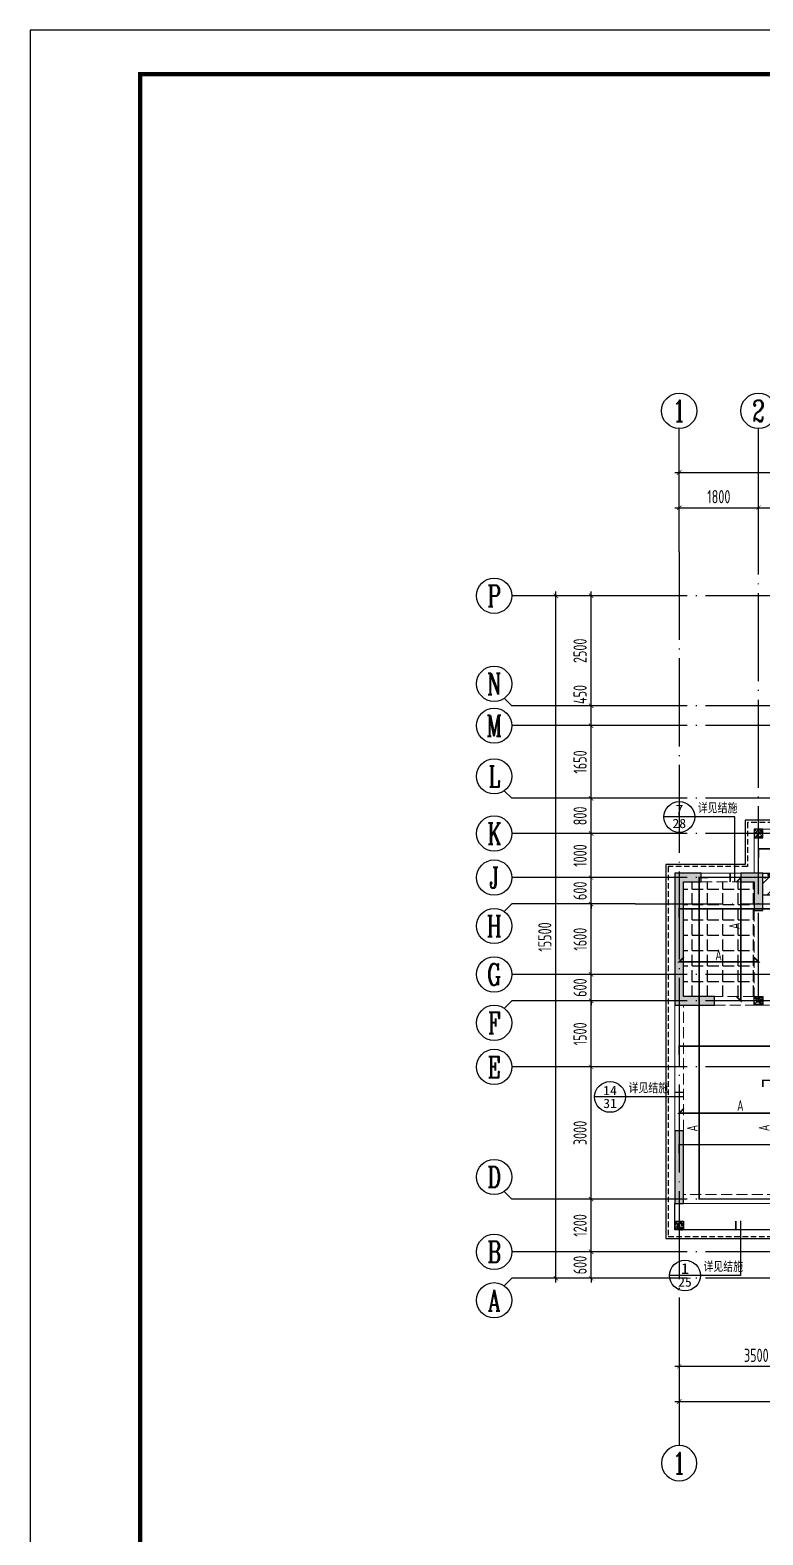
# Model space of a CAD drawing. Extents: x -668857 to 143095, y -247466 to 228182.
# Drawn here: x -229465 to -212830, y 122965 to 157141 of the extents above; entities that cross this region are included whole.
import ezdxf
from ezdxf.enums import TextEntityAlignment as Align

# ---------------------------------------------------------------- set-up
doc = ezdxf.new("R2010")
doc.units = 0
doc.header["$LTSCALE"] = 1000
for name, pattern in [('DASH', [0.35, 0.25, -0.1]), ('DOTE', [2.42, 2, -0.2, 0.02, -0.2]), ('HIDDEN', [0.375, 0.25, -0.125])]:
    doc.linetypes.add(name, pattern=pattern)
doc.layers.get('0').update_dxf_attribs({"linetype": 'CONTINUOUS'})
doc.layers.get('DEFPOINTS').update_dxf_attribs({"linetype": 'CONTINUOUS'})
for name, color, linetype in [('-TK', 7, 'CONTINUOUS'), ('A-AXIS', 1, 'CONTINUOUS'), ('A-DOTE', 10, 'DOTE'), ('AXIS_NUM', 7, 'CONTINUOUS'), ('BEAM', 4, 'DASH'), ('DIM_IDEN', 67, 'CONTINUOUS'), ('PUB_TEXT', 2, 'CONTINUOUS'), ('ROOF', 183, 'CONTINUOUS'), ('S-B板填充', 251, 'CONTINUOUS'), ('S-B板边线', 2, 'CONTINUOUS'), ('S-B板配筋', 6, 'CONTINUOUS'), ('S-B板配筋号', 7, 'CONTINUOUS'), ('S-L主梁线', 4, 'DASH'), ('S-Q墙填充', 252, 'CONTINUOUS'), ('S-Q墙实线', 6, 'CONTINUOUS'), ('S-Y一般标注', 3, 'CONTINUOUS'), ('S-构造柱', 212, 'CONTINUOUS'), ('看线', 251, 'CONTINUOUS')]:
    doc.layers.add(name, color=color, linetype=linetype)
doc.layers.add('配箍校核', color=34, linetype='CONTINUOUS', plot=False)
doc.styles.add('_TCH_AXIS', font='COMPLEX', dxfattribs={"bigfont": 'GBCBIG'})
doc.styles.add('_TCH_LABEL', font='simhei.ttf')
doc.styles.add('TSSD_Axis', font='complex.shx', dxfattribs={"width": 0.7, "bigfont": 'hztxt.shx'})
doc.styles.add('TSSD_DIMENSION', font='Tssdeng.shx', dxfattribs={"width": 0.7, "bigfont": 'tssdchn.shx'})
doc.styles.add('TSSD_REIN', font='tssdeng.shx', dxfattribs={"width": 0.7, "height": 300, "bigfont": 'tssdchn.shx'})
doc.dimstyles.new('TSSD_100_100', dxfattribs={"dimtxt": 300, "dimasz": 100, "dimexe": 100, "dimexo": 250, "dimgap": 100, "dimtad": 1, "dimdec": 0, "dimzin": 0, "dimdsep": 46, "dimtxsty": 'TSSD_DIMENSION', "dimblk": 'ARCHTICK', "dimcen": 0, "dimdle": 100, "dimclrt": 7, "dimadec": 0, "dimazin": 0, "dimtfac": 1, "dimtdec": 0, "dimtix": 1, "dimtmove": 2, "dimatfit": 3, "dimldrblk": 'ARCHTICK', "dimfxl": 0, "dimtolj": 1, "dimtzin": 0, "dimarcsym": 0})

# ---------------------------------------------------------------- blocks, each defined once
blk = doc.blocks.new('ts_axno')
at = {"color": 0, "linetype": 'ByBlock', "lineweight": -2}
blk.add_circle((0, 0), 0.5, dxfattribs=at)
at = {"color": 0, "linetype": 'ByBlock', "lineweight": -2, "style": 'TSSD_Axis', "width": 0.7}
blk.add_attdef('A', text='', height=0.6, dxfattribs=at).set_placement((0, 0), align=Align.MIDDLE_CENTER)
blk = doc.blocks.new('_ArchTick')
at = {"color": 0, "linetype": 'ByBlock', "const_width": 0.15}
blk.add_lwpolyline([(-0.5, -0.5), (0.5, 0.5)], dxfattribs=at)
blk = doc.blocks.new('*D217')
at = {"layer": 'DEFPOINTS', "color": 0}
for p in [(6400, 22100), (4600, 21100), (6400, 21100)]:
    blk.add_point(p, dxfattribs=at)
at = {"layer": 'S-Y一般标注', "color": 0, "lineweight": -2}
for p, q in [((4500, 22100), (6500, 22100)), ((4600, 21350), (4600, 22200)), ((6400, 21350), (6400, 22200))]:
    blk.add_line(p, q, dxfattribs=at)
at = {"layer": 'S-Y一般标注', "color": 0, "lineweight": -2, "xscale": 100, "yscale": 100, "zscale": 100, "rotation": 180}
blk.add_blockref('_ArchTick', (4600, 22100), dxfattribs=at)
at = {"layer": 'S-Y一般标注', "color": 0, "lineweight": -2, "xscale": 100, "yscale": 100, "zscale": 100}
blk.add_blockref('_ArchTick', (6400, 22100), dxfattribs=at)
at = {"layer": 'S-Y一般标注', "color": 7, "insert": (5500, 22350), "char_height": 300, "attachment_point": 5, "style": 'TSSD_DIMENSION'}
blk.add_mtext('\\A1;1800', dxfattribs=at)
blk = doc.blocks.new('*D218')
at = {"layer": 'DEFPOINTS', "color": 0}
for p in [(9300, 22100), (6400, 21100), (9300, 21100)]:
    blk.add_point(p, dxfattribs=at)
at = {"layer": 'S-Y一般标注', "color": 0, "lineweight": -2}
for p, q in [((6300, 22100), (9400, 22100)), ((6400, 21350), (6400, 22200)), ((9300, 21350), (9300, 22200))]:
    blk.add_line(p, q, dxfattribs=at)
at = {"layer": 'S-Y一般标注', "color": 0, "lineweight": -2, "xscale": 100, "yscale": 100, "zscale": 100, "rotation": 180}
blk.add_blockref('_ArchTick', (6400, 22100), dxfattribs=at)
at = {"layer": 'S-Y一般标注', "color": 0, "lineweight": -2, "xscale": 100, "yscale": 100, "zscale": 100}
blk.add_blockref('_ArchTick', (9300, 22100), dxfattribs=at)
at = {"layer": 'S-Y一般标注', "color": 7, "insert": (7850, 22350), "char_height": 300, "attachment_point": 5, "style": 'TSSD_DIMENSION'}
blk.add_mtext('\\A1;2900', dxfattribs=at)
blk = doc.blocks.new('*D239')
at = {"layer": 'DEFPOINTS', "color": 0}
for p in [(54600, 22900), (4600, 21100), (54600, 21100)]:
    blk.add_point(p, dxfattribs=at)
at = {"layer": 'S-Y一般标注', "color": 0, "lineweight": -2}
for p, q in [((4500, 22900), (54700, 22900)), ((4600, 21350), (4600, 23000)), ((54600, 21350), (54600, 23000))]:
    blk.add_line(p, q, dxfattribs=at)
at = {"layer": 'S-Y一般标注', "color": 0, "lineweight": -2, "xscale": 100, "yscale": 100, "zscale": 100, "rotation": 180}
blk.add_blockref('_ArchTick', (4600, 22900), dxfattribs=at)
at = {"layer": 'S-Y一般标注', "color": 0, "lineweight": -2, "xscale": 100, "yscale": 100, "zscale": 100}
blk.add_blockref('_ArchTick', (54600, 22900), dxfattribs=at)
at = {"layer": 'S-Y一般标注', "color": 7, "insert": (29600, 23150), "char_height": 300, "attachment_point": 5, "style": 'TSSD_DIMENSION'}
blk.add_mtext('\\A1;50000', dxfattribs=at)
blk = doc.blocks.new('*D240')
at = {"layer": 'DEFPOINTS', "color": 0}
for p in [(2600, 5200), (3600, 5200), (3600, 4600)]:
    blk.add_point(p, dxfattribs=at)
at = {"layer": 'S-Y一般标注', "color": 0, "lineweight": -2}
for p, q in [((3350, 5200), (2500, 5200)), ((2600, 5200), (2600, 5300)), ((2600, 4600), (2600, 5200)), ((3350, 4600), (2500, 4600)), ((2600, 4600), (2600, 4500))]:
    blk.add_line(p, q, dxfattribs=at)
at = {"layer": 'S-Y一般标注', "color": 0, "lineweight": -2, "xscale": 100, "yscale": 100, "zscale": 100}
for p, rotation in [((2600, 5200), 270), ((2600, 4600), 90)]:
    blk.add_blockref('_ArchTick', p, dxfattribs=dict(at, rotation=rotation))
at = {"layer": 'S-Y一般标注', "color": 7, "insert": (2350, 4900), "char_height": 300, "attachment_point": 5, "rotation": 90, "style": 'TSSD_DIMENSION'}
blk.add_mtext('\\A1;600', dxfattribs=at)
blk = doc.blocks.new('*D241')
at = {"layer": 'DEFPOINTS', "color": 0}
for p in [(2600, 10900), (3600, 10900), (3600, 9400)]:
    blk.add_point(p, dxfattribs=at)
at = {"layer": 'S-Y一般标注', "color": 0, "lineweight": -2}
for p, q in [((2600, 9300), (2600, 11000)), ((3350, 10900), (2500, 10900)), ((3350, 9400), (2500, 9400))]:
    blk.add_line(p, q, dxfattribs=at)
at = {"layer": 'S-Y一般标注', "color": 0, "lineweight": -2, "xscale": 100, "yscale": 100, "zscale": 100}
for p, rotation in [((2600, 10900), 90), ((2600, 9400), 270)]:
    blk.add_blockref('_ArchTick', p, dxfattribs=dict(at, rotation=rotation))
at = {"layer": 'S-Y一般标注', "color": 7, "insert": (2350, 10150), "char_height": 300, "attachment_point": 5, "rotation": 90, "style": 'TSSD_DIMENSION'}
blk.add_mtext('\\A1;1500', dxfattribs=at)
blk = doc.blocks.new('*D242')
at = {"layer": 'DEFPOINTS', "color": 0}
for p in [(2600, 11500), (3600, 11500), (3600, 10900)]:
    blk.add_point(p, dxfattribs=at)
at = {"layer": 'S-Y一般标注', "color": 0, "lineweight": -2}
for p, q in [((3350, 11500), (2500, 11500)), ((2600, 11500), (2600, 11600)), ((2600, 10900), (2600, 11500)), ((3350, 10900), (2500, 10900)), ((2600, 10900), (2600, 10800))]:
    blk.add_line(p, q, dxfattribs=at)
at = {"layer": 'S-Y一般标注', "color": 0, "lineweight": -2, "xscale": 100, "yscale": 100, "zscale": 100}
for p, rotation in [((2600, 11500), 270), ((2600, 10900), 90)]:
    blk.add_blockref('_ArchTick', p, dxfattribs=dict(at, rotation=rotation))
at = {"layer": 'S-Y一般标注', "color": 7, "insert": (2350, 11200), "char_height": 300, "attachment_point": 5, "rotation": 90, "style": 'TSSD_DIMENSION'}
blk.add_mtext('\\A1;600', dxfattribs=at)
blk = doc.blocks.new('*D243')
at = {"layer": 'DEFPOINTS', "color": 0}
for p in [(2600, 13100), (3600, 13100), (3600, 11500)]:
    blk.add_point(p, dxfattribs=at)
at = {"layer": 'S-Y一般标注', "color": 0, "lineweight": -2}
for p, q in [((3350, 13100), (2500, 13100)), ((2600, 11400), (2600, 13200)), ((3350, 11500), (2500, 11500))]:
    blk.add_line(p, q, dxfattribs=at)
at = {"layer": 'S-Y一般标注', "color": 0, "lineweight": -2, "xscale": 100, "yscale": 100, "zscale": 100}
for p, rotation in [((2600, 13100), 90), ((2600, 11500), 270)]:
    blk.add_blockref('_ArchTick', p, dxfattribs=dict(at, rotation=rotation))
at = {"layer": 'S-Y一般标注', "color": 7, "insert": (2350, 12300), "char_height": 300, "attachment_point": 5, "rotation": 90, "style": 'TSSD_DIMENSION'}
blk.add_mtext('\\A1;1600', dxfattribs=at)
blk = doc.blocks.new('*D244')
at = {"layer": 'DEFPOINTS', "color": 0}
for p in [(2600, 13700), (3600, 13700), (3600, 13100)]:
    blk.add_point(p, dxfattribs=at)
at = {"layer": 'S-Y一般标注', "color": 0, "lineweight": -2}
for p, q in [((3350, 13700), (2500, 13700)), ((2600, 13700), (2600, 13800)), ((2600, 13100), (2600, 13700)), ((3350, 13100), (2500, 13100)), ((2600, 13100), (2600, 13000))]:
    blk.add_line(p, q, dxfattribs=at)
at = {"layer": 'S-Y一般标注', "color": 0, "lineweight": -2, "xscale": 100, "yscale": 100, "zscale": 100}
for p, rotation in [((2600, 13700), 270), ((2600, 13100), 90)]:
    blk.add_blockref('_ArchTick', p, dxfattribs=dict(at, rotation=rotation))
at = {"layer": 'S-Y一般标注', "color": 7, "insert": (2350, 13400), "char_height": 300, "attachment_point": 5, "rotation": 90, "style": 'TSSD_DIMENSION'}
blk.add_mtext('\\A1;600', dxfattribs=at)
blk = doc.blocks.new('*D245')
at = {"layer": 'DEFPOINTS', "color": 0}
for p in [(2600, 14700), (3600, 14700), (3600, 13700)]:
    blk.add_point(p, dxfattribs=at)
at = {"layer": 'S-Y一般标注', "color": 0, "lineweight": -2}
for p, q in [((3350, 14700), (2500, 14700)), ((2600, 13600), (2600, 14800)), ((3350, 13700), (2500, 13700))]:
    blk.add_line(p, q, dxfattribs=at)
at = {"layer": 'S-Y一般标注', "color": 0, "lineweight": -2, "xscale": 100, "yscale": 100, "zscale": 100}
for p, rotation in [((2600, 14700), 90), ((2600, 13700), 270)]:
    blk.add_blockref('_ArchTick', p, dxfattribs=dict(at, rotation=rotation))
at = {"layer": 'S-Y一般标注', "color": 7, "insert": (2350, 14200), "char_height": 300, "attachment_point": 5, "rotation": 90, "style": 'TSSD_DIMENSION'}
blk.add_mtext('\\A1;1000', dxfattribs=at)
blk = doc.blocks.new('*D246')
at = {"layer": 'DEFPOINTS', "color": 0}
for p in [(1800, 20100), (3600, 20100), (3600, 4600)]:
    blk.add_point(p, dxfattribs=at)
at = {"layer": 'S-Y一般标注', "color": 0, "lineweight": -2}
for p, q in [((1800, 4500), (1800, 20200)), ((3350, 20100), (1700, 20100)), ((3350, 4600), (1700, 4600))]:
    blk.add_line(p, q, dxfattribs=at)
at = {"layer": 'S-Y一般标注', "color": 0, "lineweight": -2, "xscale": 100, "yscale": 100, "zscale": 100}
for p, rotation in [((1800, 20100), 90), ((1800, 4600), 270)]:
    blk.add_blockref('_ArchTick', p, dxfattribs=dict(at, rotation=rotation))
at = {"layer": 'S-Y一般标注', "color": 7, "insert": (1550, 12350), "char_height": 300, "attachment_point": 5, "rotation": 90, "style": 'TSSD_DIMENSION'}
blk.add_mtext('\\A1;15500', dxfattribs=at)
blk = doc.blocks.new('*D247')
at = {"layer": 'DEFPOINTS', "color": 0}
for p in [(2600, 15500), (3600, 15500), (3600, 14700)]:
    blk.add_point(p, dxfattribs=at)
at = {"layer": 'S-Y一般标注', "color": 0, "lineweight": -2}
for p, q in [((3350, 15500), (2500, 15500)), ((2600, 14600), (2600, 15600)), ((3350, 14700), (2500, 14700))]:
    blk.add_line(p, q, dxfattribs=at)
at = {"layer": 'S-Y一般标注', "color": 0, "lineweight": -2, "xscale": 100, "yscale": 100, "zscale": 100}
for p, rotation in [((2600, 15500), 90), ((2600, 14700), 270)]:
    blk.add_blockref('_ArchTick', p, dxfattribs=dict(at, rotation=rotation))
at = {"layer": 'S-Y一般标注', "color": 7, "insert": (2350, 15100), "char_height": 300, "attachment_point": 5, "rotation": 90, "style": 'TSSD_DIMENSION'}
blk.add_mtext('\\A1;800', dxfattribs=at)
blk = doc.blocks.new('*D248')
at = {"layer": 'DEFPOINTS', "color": 0}
for p in [(2600, 17600), (3600, 17600), (3600, 17150)]:
    blk.add_point(p, dxfattribs=at)
at = {"layer": 'S-Y一般标注', "color": 0, "lineweight": -2}
for p, q in [((3350, 17600), (2500, 17600)), ((2600, 17050), (2600, 17700)), ((3350, 17150), (2500, 17150))]:
    blk.add_line(p, q, dxfattribs=at)
at = {"layer": 'S-Y一般标注', "color": 0, "lineweight": -2, "xscale": 100, "yscale": 100, "zscale": 100}
for p, rotation in [((2600, 17600), 90), ((2600, 17150), 270)]:
    blk.add_blockref('_ArchTick', p, dxfattribs=dict(at, rotation=rotation))
at = {"layer": 'S-Y一般标注', "color": 7, "insert": (2350, 17858), "char_height": 300, "attachment_point": 5, "rotation": 90, "style": 'TSSD_DIMENSION'}
blk.add_mtext('\\A1;450', dxfattribs=at)
blk = doc.blocks.new('*D249')
at = {"layer": 'DEFPOINTS', "color": 0}
for p in [(2600, 20100), (3600, 20100), (3600, 17600)]:
    blk.add_point(p, dxfattribs=at)
at = {"layer": 'S-Y一般标注', "color": 0, "lineweight": -2}
for p, q in [((2600, 17500), (2600, 20200)), ((3350, 20100), (2500, 20100)), ((3350, 17600), (2500, 17600))]:
    blk.add_line(p, q, dxfattribs=at)
at = {"layer": 'S-Y一般标注', "color": 0, "lineweight": -2, "xscale": 100, "yscale": 100, "zscale": 100}
for p, rotation in [((2600, 20100), 90), ((2600, 17600), 270)]:
    blk.add_blockref('_ArchTick', p, dxfattribs=dict(at, rotation=rotation))
at = {"layer": 'S-Y一般标注', "color": 7, "insert": (2350, 18850), "char_height": 300, "attachment_point": 5, "rotation": 90, "style": 'TSSD_DIMENSION'}
blk.add_mtext('\\A1;2500', dxfattribs=at)
blk = doc.blocks.new('*D250')
at = {"layer": 'DEFPOINTS', "color": 0}
for p in [(2600, 6400), (3600, 6400), (3600, 5200)]:
    blk.add_point(p, dxfattribs=at)
at = {"layer": 'S-Y一般标注', "color": 0, "lineweight": -2}
for p, q in [((2600, 5100), (2600, 6500)), ((3350, 6400), (2500, 6400)), ((3350, 5200), (2500, 5200))]:
    blk.add_line(p, q, dxfattribs=at)
at = {"layer": 'S-Y一般标注', "color": 0, "lineweight": -2, "xscale": 100, "yscale": 100, "zscale": 100}
for p, rotation in [((2600, 6400), 90), ((2600, 5200), 270)]:
    blk.add_blockref('_ArchTick', p, dxfattribs=dict(at, rotation=rotation))
at = {"layer": 'S-Y一般标注', "color": 7, "insert": (2350, 5800), "char_height": 300, "attachment_point": 5, "rotation": 90, "style": 'TSSD_DIMENSION'}
blk.add_mtext('\\A1;1200', dxfattribs=at)
blk = doc.blocks.new('*D251')
at = {"layer": 'DEFPOINTS', "color": 0}
for p in [(2600, 9400), (3600, 9400), (3600, 6400)]:
    blk.add_point(p, dxfattribs=at)
at = {"layer": 'S-Y一般标注', "color": 0, "lineweight": -2}
for p, q in [((3350, 9400), (2500, 9400)), ((2600, 6300), (2600, 9500)), ((3350, 6400), (2500, 6400))]:
    blk.add_line(p, q, dxfattribs=at)
at = {"layer": 'S-Y一般标注', "color": 0, "lineweight": -2, "xscale": 100, "yscale": 100, "zscale": 100}
for p, rotation in [((2600, 9400), 90), ((2600, 6400), 270)]:
    blk.add_blockref('_ArchTick', p, dxfattribs=dict(at, rotation=rotation))
at = {"layer": 'S-Y一般标注', "color": 7, "insert": (2350, 7900), "char_height": 300, "attachment_point": 5, "rotation": 90, "style": 'TSSD_DIMENSION'}
blk.add_mtext('\\A1;3000', dxfattribs=at)
blk = doc.blocks.new('*D264')
at = {"layer": 'DEFPOINTS', "color": 0}
for p in [(4600, 3600), (54600, 3600), (54600, 1800)]:
    blk.add_point(p, dxfattribs=at)
at = {"layer": 'S-Y一般标注', "color": 0, "lineweight": -2}
for p, q in [((4600, 3350), (4600, 1700)), ((54600, 3350), (54600, 1700)), ((4500, 1800), (54700, 1800))]:
    blk.add_line(p, q, dxfattribs=at)
at = {"layer": 'S-Y一般标注', "color": 0, "lineweight": -2, "xscale": 100, "yscale": 100, "zscale": 100, "rotation": 180}
blk.add_blockref('_ArchTick', (4600, 1800), dxfattribs=at)
at = {"layer": 'S-Y一般标注', "color": 0, "lineweight": -2, "xscale": 100, "yscale": 100, "zscale": 100}
blk.add_blockref('_ArchTick', (54600, 1800), dxfattribs=at)
at = {"layer": 'S-Y一般标注', "color": 7, "insert": (29600, 2050), "char_height": 300, "attachment_point": 5, "style": 'TSSD_DIMENSION'}
blk.add_mtext('\\A1;50000', dxfattribs=at)
blk = doc.blocks.new('*D266')
at = {"layer": 'DEFPOINTS', "color": 0}
for p in [(4600, 3600), (8100, 3600), (8100, 2600)]:
    blk.add_point(p, dxfattribs=at)
at = {"layer": 'S-Y一般标注', "color": 0, "lineweight": -2}
for p, q in [((4600, 3350), (4600, 2500)), ((8100, 3350), (8100, 2500)), ((4500, 2600), (8200, 2600))]:
    blk.add_line(p, q, dxfattribs=at)
at = {"layer": 'S-Y一般标注', "color": 0, "lineweight": -2, "xscale": 100, "yscale": 100, "zscale": 100, "rotation": 180}
blk.add_blockref('_ArchTick', (4600, 2600), dxfattribs=at)
at = {"layer": 'S-Y一般标注', "color": 0, "lineweight": -2, "xscale": 100, "yscale": 100, "zscale": 100}
blk.add_blockref('_ArchTick', (8100, 2600), dxfattribs=at)
at = {"layer": 'S-Y一般标注', "color": 7, "insert": (6350, 2850), "char_height": 300, "attachment_point": 5, "style": 'TSSD_DIMENSION'}
blk.add_mtext('\\A1;3500', dxfattribs=at)
blk = doc.blocks.new('*D282')
at = {"layer": 'DEFPOINTS', "color": 0}
for p in [(2600, 17150), (3600, 17150), (3600, 15500)]:
    blk.add_point(p, dxfattribs=at)
at = {"layer": 'S-Y一般标注', "color": 0, "lineweight": -2}
for p, q in [((3350, 17150), (2500, 17150)), ((2600, 15400), (2600, 17250)), ((3350, 15500), (2500, 15500))]:
    blk.add_line(p, q, dxfattribs=at)
at = {"layer": 'S-Y一般标注', "color": 0, "lineweight": -2, "xscale": 100, "yscale": 100, "zscale": 100}
for p, rotation in [((2600, 17150), 90), ((2600, 15500), 270)]:
    blk.add_blockref('_ArchTick', p, dxfattribs=dict(at, rotation=rotation))
at = {"layer": 'S-Y一般标注', "color": 7, "insert": (2350, 16325), "char_height": 300, "attachment_point": 5, "rotation": 90, "style": 'TSSD_DIMENSION'}
blk.add_mtext('\\A1;1650', dxfattribs=at)
blk = doc.blocks.new('20210729.03492876')
at = {"layer": '看线', "color": 201}
blk.add_lwpolyline([(10300, 13200), (10300, 11800), (8200, 11800), (8200, 11000), (1800, 11000), (1800, 10000), (0, 10000), (0, 1500), (2850, 1500)], dxfattribs=at)
at = {"layer": '看线', "color": 201, "linetype": 'HIDDEN', "ltscale": 0.5}
blk.add_lwpolyline([(10350, 13200), (10350, 11750), (8250, 11750), (8250, 10950), (1850, 10950), (1850, 9950), (50, 9950), (50, 1550), (2900, 1550)], dxfattribs=at)
blk = doc.blocks.new('20210729.04150611')
at = {"layer": 'S-B板边线'}
blk.add_lwpolyline([(-28155, -31892), (-28155, -31893), (-29005, -31893), (-29005, -30693), (-31655, -30693), (-31655, -30093)], dxfattribs=at)
blk = doc.blocks.new('20210807.15313138')
at = {"layer": 'S-Q墙填充'}
h = blk.add_hatch(color=252, dxfattribs=at)
h.dxf.hatch_style = 1
h.paths.add_polyline_path([(61116, 65940), (61516, 65940), (61516, 66140), (60916, 66140), (60916, 63140), (61816, 63140), (61816, 63340), (61116, 63340)])
h = blk.add_hatch(color=252, dxfattribs=at)
h.dxf.hatch_style = 1
h.paths.add_polyline_path([(62416, 65940), (62716, 65940), (62716, 65290), (62916, 65290), (62916, 66140), (62416, 66140)])
h = blk.add_hatch(color=252, dxfattribs=at)
h.dxf.hatch_style = 1
h.paths.add_polyline_path([(61116, 58640), (61116, 60290), (60916, 60290), (60916, 58640)])
at = {"layer": 'S-L主梁线', "linetype": 'ByBlock', "lineweight": 18}
for p, q in [((62716, 67140), (62716, 66140)), ((65716, 67140), (62716, 67140)), ((62416, 66140), (61516, 66140)), ((60916, 63140), (60916, 60290)), ((61116, 58640), (63616, 58640))]:
    blk.add_line(p, q, dxfattribs=at)
at = {"layer": 'S-L主梁线', "linetype": 'DASH', "lineweight": 18}
for p, q in [((61516, 65940), (62416, 65940)), ((62716, 65290), (62716, 63340)), ((62716, 63340), (61816, 63340)), ((61116, 60290), (61116, 63140)), ((61816, 63140), (62816, 63140)), ((62816, 63140), (64416, 63140)), ((63616, 58840), (61116, 58840))]:
    blk.add_line(p, q, dxfattribs=at)
at = {"layer": 'S-Q墙实线'}
for points in [[(61116, 65940), (61516, 65940), (61516, 66140), (60916, 66140), (60916, 63140), (61816, 63140), (61816, 63340), (61116, 63340)], [(62416, 65940), (62716, 65940), (62716, 65290), (62916, 65290), (62916, 66140), (62416, 66140)], [(61116, 58640), (61116, 60290), (60916, 60290), (60916, 58640)]]:
    blk.add_lwpolyline(points, close=True, dxfattribs=at)
blk = doc.blocks.new('20210730.02141516')
at = {"layer": 'S-构造柱'}
h = blk.add_hatch(dxfattribs=at)
h.set_pattern_fill('ARMORED', color=256, scale=15, angle=-90, style=0)
h.set_pattern_definition([(320, (-154189.41, 3278673.45), (-9.4128202, -107.5890274), [11.25, -123.75]), (265, (-154189.41, 3278673.45), (112.82882, 20.8127), [9, -99]), (10.4514, (-154190.19, 3278664.49), (103.4159313, -86.7764073), [9.5610285, -105.1713168]), (316.1842, (-154159.41, 3278673.45), (-24.827852, -160.0861573), [16.875, -185.625]), (6.6356, (-154161.48, 3278660.11), (146.117681, -140.199406), [14.341543, -157.75695]), (261.1842, (-154159.41, 3278673.45), (146.11779, -140.199292), [13.5, -148.5]), (291, (-154166.91, 3278658.45), (-60.3928336, -89.5360578), [11.25, -123.75]), (236, (-154166.91, 3278658.45), (108.7725068, -36.4972998), [9, -99]), (341.4514, (-154171.94, 3278650.99), (48.3795745, -126.0333943), [9.5610285, -105.1713168]), (307.5, (-154189.41, 3278673.454), (49.93407807, -1.8239783), [0, -97.8, 0, -100.5, 0, -99.375]), (277.5, (-154189.41, 3278673.454), (59.1617568, -39.4604306), [0, -57.3, 0, -95.55, 0, -37.875]), (237.5, (-154189.41, 3278706.904), (-3.38323076, -80.07336543), [0, -37.5, 0, -117, 0, -155.25]), (227.5, (-154189.41, 3278721.904), (15.0157473, -87.4779254), [0, -48.75, 0, -77.7, 0, -110.25]), (315, (-154189.41, 3278673.454), (53.0330086, 53.0330086), [])])
h.paths.add_polyline_path([(200, 200), (200, 0), (0, 0), (0, 200)])
blk.add_lwpolyline([(200, 200), (200, 0), (0, 0), (0, 200)], close=True, dxfattribs=at)
blk = doc.blocks.new('20210809.18285270')
at = {"layer": 'ROOF', "xscale": -1}
blk.add_blockref('20210730.02141516', (2000, 10100), dxfattribs=at)
at = {"layer": 'ROOF'}
blk.add_blockref('20210730.02141516', (1800, 6300), dxfattribs=at)
at = {"layer": 'ROOF', "rotation": 359.9999999538236}
blk.add_blockref('20210730.02141516', (0, 1200), dxfattribs=at)
blk = doc.blocks.new('20210810.07371259')
at = {"layer": 'DIM_IDEN'}
for p, q in [((14226, 18952), (15135, 18952)), ((14226, 17505), (14226, 18952)), ((15835, 18952), (15135, 18952)), ((9445, 16098), (8745, 16098)), ((10290, 16098), (9445, 16098)), ((11016, 16098), (10290, 16098)), ((17216, 16098), (17942, 16098)), ((17942, 16098), (18787, 16098)), ((19487, 16098), (18787, 16098)), ((5101, 14161), (4401, 14161)), ((6010, 14161), (5101, 14161)), ((6010, 12105), (6010, 14161)), ((7376, 14161), (6676, 14161)), ((8285, 14161), (7376, 14161)), ((8285, 12105), (8285, 14161)), ((9170, 14161), (8470, 14161)), ((10079, 14161), (9170, 14161)), ((10079, 12105), (10079, 14161)), ((19553, 14161), (20462, 14161)), ((19553, 12105), (19553, 14161)), ((21162, 14161), (20462, 14161)), ((21347, 14161), (22256, 14161)), ((21347, 12105), (21347, 14161)), ((22956, 14161), (22256, 14161)), ((23622, 14161), (24531, 14161)), ((23622, 12105), (23622, 14161)), ((25231, 14161), (24531, 14161)), ((26054, 14161), (26963, 14161)), ((26054, 11105), (26054, 14161)), ((27663, 14161), (26963, 14161)), ((2669, 12581), (1969, 12581)), ((3578, 12581), (2669, 12581)), ((3578, 11105), (3578, 12581)), ((1096, 6223), (396, 6223)), ((1690, 6223), (1096, 6223)), ((2416, 6223), (1690, 6223)), ((3706, 3405), (3706, 2166)), ((25926, 3405), (25926, 2166)), ((4973, 2530), (5420, 2530)), ((5420, 2530), (6536, 2530)), ((7036, 2530), (6536, 2530)), ((23096, 2530), (22596, 2530)), ((24212, 2530), (23096, 2530)), ((24659, 2530), (24212, 2530)), ((2797, 2166), (2097, 2166)), ((3706, 2166), (2797, 2166)), ((9889, 2205), (9889, 1143)), ((11712, 2195), (11712, 1143)), ((13691, 2205), (13691, 1143)), ((15941, 2205), (15941, 1143)), ((17946, 2195), (17946, 1143)), ((19743, 2205), (19743, 1143)), ((25926, 2166), (26835, 2166)), ((27535, 2166), (26835, 2166)), ((8980, 1143), (8280, 1143)), ((9889, 1143), (8980, 1143)), ((10803, 1143), (10103, 1143)), ((11712, 1143), (10803, 1143)), ((12782, 1143), (12082, 1143)), ((13691, 1143), (12782, 1143)), ((15941, 1143), (16850, 1143)), ((17550, 1143), (16850, 1143)), ((17946, 1143), (18855, 1143)), ((19555, 1143), (18855, 1143)), ((19743, 1143), (20652, 1143)), ((21352, 1143), (20652, 1143))]:
    blk.add_line(p, q, dxfattribs=at)
for points, const_width in [([(14331, 17505), (14331, 17705)], 35), ([(11016, 16203), (10816, 16203)], 35), ([(17216, 16203), (17416, 16203)], 35), ([(5905, 12105), (5905, 12305)], 35), ([(8180, 12105), (8180, 12305)], 35), ([(9974, 12105), (9974, 12305)], 35), ([(19658, 12105), (19658, 12305)], 35), ([(21452, 12105), (21452, 12305)], 35), ([(23727, 12105), (23727, 12305)], 35), ([(3473, 11105), (3473, 11305)], 35), ([(26159, 11105), (26159, 11305)], 35), ([(2416, 6328), (2216, 6328)], 35), ([(3601, 3405), (3601, 3205)], 35), ([(26031, 3405), (26031, 3205)], 35), ([(4973, 2455), (5116, 2455)], 25), ([(24659, 2455), (24516, 2455)], 25), ([(9784, 2205), (9784, 2005)], 35), ([(11607, 2195), (11607, 1995)], 35), ([(13586, 2205), (13586, 2005)], 35), ([(16046, 2205), (16046, 2005)], 35), ([(18051, 2195), (18051, 1995)], 35), ([(19848, 2205), (19848, 2005)], 35)]:
    blk.add_lwpolyline(points, dxfattribs=dict(at, const_width=const_width))
for centre, radius in [((15485, 18952), 350), ((9095, 16098), 350), ((19137, 16098), 350), ((4751, 14161), 350), ((7026, 14161), 350), ((8820, 14161), 350), ((20812, 14161), 350), ((22606, 14161), 350), ((24881, 14161), 350), ((27313, 14161), 350), ((2319, 12581), 350), ((746, 6223), 350), ((6786, 2530), 250), ((22846, 2530), 250), ((2447, 2166), 350), ((27185, 2166), 350), ((8630, 1143), 350), ((10453, 1143), 350), ((12432, 1143), 350), ((17200, 1143), 350), ((19205, 1143), 350), ((21002, 1143), 350)]:
    blk.add_circle(centre, radius, dxfattribs=at)
at = {"layer": 'PUB_TEXT', "style": '_TCH_AXIS'}
for height, p in [(236.3, (14405, 19035)), (236.3, (9515, 16182)), (236.3, (18057, 16182)), (236.3, (5171, 14245)), (236.3, (7446, 14245)), (236.3, (9240, 14245)), (236.3, (19732, 14245)), (236.3, (21526, 14245)), (236.3, (23802, 14245)), (236.3, (26233, 14245)), (236.3, (2739, 12665)), (236.3, (1166, 6306)), (168.8, (6015, 2589)), (168.8, (23146, 2589)), (236.3, (2867, 2249)), (236.3, (26105, 2249)), (236.3, (9050, 1226)), (236.3, (10873, 1226)), (236.3, (12852, 1226)), (236.3, (16120, 1226)), (236.3, (18125, 1226)), (236.3, (19922, 1226))]:
    blk.add_text('详见结施', height=height, dxfattribs=at).set_placement(p)
at = {"layer": 'PUB_TEXT', "style": '_TCH_LABEL'}
for s, height, width, p, p2 in [('12', 211.6, 1.022989, (15329, 18993), (15641, 18993)), ('30', 212, 1.017143, (15330, 18700), (15640, 18700)), ('19', 212.3, 1.011364, (8941, 16139), (9250, 16139)), ('19', 212.3, 1.011364, (18982, 16139), (19291, 16139)), ('31', 212.3, 1.011364, (8941, 15845), (9250, 15845)), ('31', 212.3, 1.011364, (18982, 15845), (19291, 15845)), ('9', 242, 1.011364, (4663, 14200), (4839, 14200)), ('10', 213.8, 0.988889, (6874, 14202), (7178, 14202)), ('9', 242, 1.011364, (8732, 14200), (8908, 14200)), ('9', 242, 1.011364, (20724, 14200), (20900, 14200)), ('10', 213.8, 0.988889, (22454, 14202), (22758, 14202)), ('9', 242, 1.011364, (24793, 14200), (24969, 14200)), ('8', 242, 1.017143, (27225, 14200), (27401, 14200)), ('29', 211.6, 1.022989, (4595, 13909), (4906, 13909)), ('29', 211.6, 1.022989, (6870, 13909), (7182, 13909)), ('29', 211.6, 1.022989, (8664, 13909), (8976, 13909)), ('29', 211.6, 1.022989, (20656, 13909), (20967, 13909)), ('29', 211.6, 1.022989, (22450, 13909), (22761, 13909)), ('29', 211.6, 1.022989, (24725, 13909), (25037, 13909)), ('28', 212.3, 1.011364, (27159, 13908), (27467, 13908)), ('7', 241, 1.053254, (2228, 12620), (2410, 12620)), ('28', 212.3, 1.011364, (2164, 12328), (2473, 12328)), ('31', 212.3, 1.011364, (592, 5970), (901, 5970)), ('14', 210.8, 1.034884, (589, 6263), (903, 6263)), ('1', 241, 1.034884, (2357, 2205), (2537, 2205)), ('27', 151.1, 1.022989, (6675, 2350), (6897, 2350)), ('6', 173, 1.011364, (6723, 2558), (6849, 2558)), ('27', 151.1, 1.022989, (22734, 2350), (22957, 2350)), ('6', 173, 1.011364, (22783, 2558), (22908, 2558)), ('3', 242, 1.00565, (27098, 2205), (27272, 2205)), ('25', 212.7, 1.00565, (2293, 1913), (2601, 1913)), ('26', 211.6, 1.022989, (27029, 1914), (27341, 1914)), ('4', 241, 1.034884, (8540, 1182), (8720, 1182)), ('5', 241, 1.028902, (10363, 1182), (10542, 1182)), ('2', 241, 1.022989, (12343, 1182), (12521, 1182)), ('2', 241, 1.022989, (17111, 1182), (17289, 1182)), ('5', 241, 1.028902, (19115, 1182), (19294, 1182)), ('4', 241, 1.034884, (20912, 1182), (21092, 1182)), ('26', 211.6, 1.022989, (8474, 891), (8786, 891)), ('27', 211.6, 1.022989, (10297, 891), (10608, 891)), ('25', 212.7, 1.00565, (12278, 890), (12586, 890)), ('25', 212.7, 1.00565, (17046, 890), (17354, 890)), ('27', 211.6, 1.022989, (19049, 891), (19360, 891)), ('26', 211.6, 1.022989, (20846, 891), (21158, 891))]:
    blk.add_text(s, height=height, dxfattribs=dict(at, width=width)).set_placement(p, p2, align=Align.FIT)
blk = doc.blocks.new('A1')
blk.add_lwpolyline([(0, 59400), (0, 0), (84100, 0), (84100, 59400)], close=True)
at = {"const_width": 100}
blk.add_lwpolyline([(2500, 58400), (2500, 1000), (83100, 1000), (83100, 58400)], close=True, dxfattribs=at)
blk = doc.blocks.new('20210726.16350016')
at = {"layer": 'A-AXIS'}
for p, q in [((4600, 21100), (4600, 23900)), ((6400, 21100), (6400, 23900)), ((3600, 20100), (800, 20100)), ((800, 17600), (628.4, 17771.7)), ((3600, 17600), (800, 17600)), ((3600, 17150), (800, 17150)), ((800, 15500), (628.4, 15671.7)), ((3600, 15500), (800, 15500)), ((3600, 14700), (800, 14700)), ((3600, 13700), (800, 13700)), ((800, 13100.3), (628.4, 12928.7)), ((3600, 13100.3), (800, 13100.3)), ((3600, 11500), (800, 11500)), ((800, 10900), (628.4, 10728.4)), ((3600, 10900), (800, 10900)), ((3600, 9400), (800, 9400)), ((800, 6400), (628.4, 6571.7)), ((3600, 6400), (800, 6400)), ((3600, 5200), (800, 5200)), ((800, 4600), (628.4, 4428.4)), ((3600, 4600), (800, 4600)), ((4600, 3600), (4600, 800))]:
    blk.add_line(p, q, dxfattribs=at)
at = {"layer": 'A-DOTE'}
for p, q in [((4600, 21100), (4600, 3600)), ((6400, 10900), (6400, 21100)), ((55600, 20100), (3600, 20100)), ((55600, 17600), (3600, 17600)), ((55600, 17150), (3600, 17150)), ((55600, 15500), (3600, 15500)), ((55600, 14700), (3600, 14700)), ((55600, 13700), (3600, 13700)), ((3600, 13100.3), (55600, 13100.3)), ((55600, 11500), (3600, 11500)), ((55600, 10900), (3600, 10900)), ((55600, 9400), (3600, 9400)), ((55600, 6400), (3600, 6400)), ((55600, 5200), (3600, 5200)), ((55600, 4600), (3600, 4600))]:
    blk.add_line(p, q, dxfattribs=at)
at = {"layer": 'A-AXIS'}
ref = blk.add_blockref('ts_axno', (4600, 24300), dxfattribs=dict(at, xscale=800, yscale=800, zscale=800))
ref.add_attrib('1', '1', dxfattribs={"layer": 'AXIS_NUM', "height": 480, "style": 'TSSD_Axis', "width": 0.7}).set_placement((4600, 24300), align=Align.MIDDLE_CENTER)
ref = blk.add_blockref('ts_axno', (6400, 24300), dxfattribs=dict(at, xscale=800, yscale=800, zscale=800))
ref.add_attrib('2', '2', dxfattribs={"layer": 'AXIS_NUM', "height": 480, "style": 'TSSD_Axis', "width": 0.7}).set_placement((6400, 24300), align=Align.MIDDLE_CENTER)
ref = blk.add_blockref('ts_axno', (400, 20100), dxfattribs=dict(at, xscale=800, yscale=800, zscale=800))
ref.add_attrib('G', 'P', dxfattribs={"layer": 'AXIS_NUM', "height": 480, "style": 'TSSD_Axis', "width": 0.7}).set_placement((400, 20100), align=Align.MIDDLE_CENTER)
ref = blk.add_blockref('ts_axno', (400, 18100), dxfattribs=dict(at, xscale=800, yscale=800, zscale=800))
ref.add_attrib('G', 'N', dxfattribs={"layer": 'AXIS_NUM', "height": 480, "style": 'TSSD_Axis', "width": 0.7}).set_placement((400, 18100), align=Align.MIDDLE_CENTER)
ref = blk.add_blockref('ts_axno', (400, 17150), dxfattribs=dict(at, xscale=800, yscale=800, zscale=800))
ref.add_attrib('G', 'M', dxfattribs={"layer": 'AXIS_NUM', "height": 480, "style": 'TSSD_Axis', "width": 0.7}).set_placement((400, 17150), align=Align.MIDDLE_CENTER)
ref = blk.add_blockref('ts_axno', (400, 16000), dxfattribs=dict(at, xscale=800, yscale=800, zscale=800))
ref.add_attrib('G', 'L', dxfattribs={"layer": 'AXIS_NUM', "height": 480, "style": 'TSSD_Axis', "width": 0.7}).set_placement((400, 16000), align=Align.MIDDLE_CENTER)
ref = blk.add_blockref('ts_axno', (400, 14700), dxfattribs=dict(at, xscale=800, yscale=800, zscale=800))
ref.add_attrib('G', 'K', dxfattribs={"layer": 'AXIS_NUM', "height": 480, "style": 'TSSD_Axis', "width": 0.7}).set_placement((400, 14700), align=Align.MIDDLE_CENTER)
ref = blk.add_blockref('ts_axno', (400, 13700), dxfattribs=dict(at, xscale=800, yscale=800, zscale=800))
ref.add_attrib('G', 'J', dxfattribs={"layer": 'AXIS_NUM', "height": 480, "style": 'TSSD_Axis', "width": 0.7}).set_placement((400, 13700), align=Align.MIDDLE_CENTER)
ref = blk.add_blockref('ts_axno', (400, 12600.3), dxfattribs=dict(at, xscale=800, yscale=800, zscale=800))
ref.add_attrib('C', 'H', dxfattribs={"layer": 'AXIS_NUM', "height": 480, "style": 'TSSD_Axis', "width": 0.7}).set_placement((400, 12600.3), align=Align.MIDDLE_CENTER)
ref = blk.add_blockref('ts_axno', (400, 11500), dxfattribs=dict(at, xscale=800, yscale=800, zscale=800))
ref.add_attrib('D', 'G', dxfattribs={"layer": 'AXIS_NUM', "height": 480, "style": 'TSSD_Axis', "width": 0.7}).set_placement((400, 11500), align=Align.MIDDLE_CENTER)
ref = blk.add_blockref('ts_axno', (400, 10400), dxfattribs=dict(at, xscale=800, yscale=800, zscale=800))
ref.add_attrib('C', 'F', dxfattribs={"layer": 'AXIS_NUM', "height": 480, "style": 'TSSD_Axis', "width": 0.7}).set_placement((400, 10400), align=Align.MIDDLE_CENTER)
ref = blk.add_blockref('ts_axno', (400, 9400), dxfattribs=dict(at, xscale=800, yscale=800, zscale=800))
ref.add_attrib('B', 'E', dxfattribs={"layer": 'AXIS_NUM', "height": 480, "style": 'TSSD_Axis', "width": 0.7}).set_placement((400, 9400), align=Align.MIDDLE_CENTER)
ref = blk.add_blockref('ts_axno', (400, 6900), dxfattribs=dict(at, xscale=800, yscale=800, zscale=800, rotation=180))
ref.add_attrib('C', 'D', dxfattribs={"layer": 'AXIS_NUM', "height": 480, "style": 'TSSD_Axis', "width": 0.7}).set_placement((400, 6900), align=Align.MIDDLE_CENTER)
ref = blk.add_blockref('ts_axno', (400, 5200), dxfattribs=dict(at, xscale=800, yscale=800, zscale=800))
ref.add_attrib('A', 'B', dxfattribs={"layer": 'AXIS_NUM', "height": 480, "style": 'TSSD_Axis', "width": 0.7}).set_placement((400, 5200), align=Align.MIDDLE_CENTER)
ref = blk.add_blockref('ts_axno', (400, 4100), dxfattribs=dict(at, xscale=800, yscale=800, zscale=800))
ref.add_attrib('F', 'A', dxfattribs={"layer": 'AXIS_NUM', "height": 480, "style": 'TSSD_Axis', "width": 0.7}).set_placement((400, 4100), align=Align.MIDDLE_CENTER)
ref = blk.add_blockref('ts_axno', (4600, 400), dxfattribs=dict(at, xscale=-800, yscale=800, zscale=800, rotation=180))
ref.add_attrib('1', '1', dxfattribs={"layer": 'AXIS_NUM', "height": 480, "style": 'TSSD_Axis', "width": 0.7}).set_placement((4600, 400), align=Align.MIDDLE_CENTER)
at = {"layer": 'S-Y一般标注'}
for base, p1, p2, picture, middle in [((54600, 22900), (4600, 21100), (54600, 21100), '*D239', (29600, 23150)), ((6400, 22100), (4600, 21100), (6400, 21100), '*D217', (5500, 22350)), ((9300, 22100), (6400, 21100), (9300, 21100), '*D218', (7850, 22350)), ((54600, 1800), (4600, 3600), (54600, 3600), '*D264', (29600, 2050)), ((8100, 2600), (4600, 3600), (8100, 3600), '*D266', (6350, 2850))]:
    dim = blk.add_linear_dim(base=base, p1=p1, p2=p2, dimstyle='TSSD_100_100', dxfattribs=at)
    dim.commit()
    dim.dimension.update_dxf_attribs({"geometry": picture, "text_midpoint": middle})
for base, p1, p2, picture, middle in [((1800, 20100), (3600, 4600), (3600, 20100), '*D246', (1550, 12350)), ((2600, 20100), (3600, 17600), (3600, 20100), '*D249', (2350, 18850)), ((2600, 17150), (3600, 15500), (3600, 17150), '*D282', (2350, 16325)), ((2600, 15500), (3600, 14700), (3600, 15500), '*D247', (2350, 15100)), ((2600, 14700), (3600, 13700), (3600, 14700), '*D245', (2350, 14200)), ((2600, 13700), (3600, 13100.3), (3600, 13700), '*D244', (2350, 13400.2)), ((2600, 13100.3), (3600, 11500), (3600, 13100.3), '*D243', (2350, 12300.2)), ((2600, 11500), (3600, 10900), (3600, 11500), '*D242', (2350, 11200)), ((2600, 10900), (3600, 9400), (3600, 10900), '*D241', (2350, 10150)), ((2600, 9400), (3600, 6400), (3600, 9400), '*D251', (2350, 7900)), ((2600, 6400), (3600, 5200), (3600, 6400), '*D250', (2350, 5800)), ((2600, 5200), (3600, 4600), (3600, 5200), '*D240', (2350, 4900))]:
    dim = blk.add_linear_dim(base=base, p1=p1, p2=p2, angle=90, dimstyle='TSSD_100_100', dxfattribs=at)
    dim.commit()
    dim.dimension.update_dxf_attribs({"geometry": picture, "text_midpoint": middle})
dim = blk.add_linear_dim(base=(2600, 17600), p1=(3600, 17150), p2=(3600, 17600), angle=90, dimstyle='TSSD_100_100', dxfattribs=at)
dim.commit()
dim.dimension.update_dxf_attribs({"geometry": '*D248', "text_midpoint": (2350, 17858.1), "dimtype": 160})

msp = doc.modelspace()

# ---------------------------------------------------------------- hatches: boundary and pattern name
at = {"layer": 'BEAM', "linetype": 'ByBlock'}
h = msp.add_hatch(dxfattribs=at)
h.set_pattern_fill('ARMORED', color=252, scale=50, angle=180, style=0)
h.set_pattern_definition([(230, (-430601.02, 2051915.24), (-358.63009, 31.376067), [37.5, -412.5]), (175, (-430601.02, 2051915.24), (69.37567, -376.09607), [30, -330]), (280.4514, (-430630.9, 2051917.85), (-289.25469, -344.71977), [31.870095, -350.571056]), (226.1842, (-430601.02, 2051815.24), (-533.62052, 82.75951), [56.25, -618.75]), (276.6356, (-430645.5, 2051822.13), (-467.33135, -487.05894), [47.80514, -525.8565]), (171.1842, (-430601, 2051815.24), (-467.33097, -487.0593), [45, -495]), (201, (-430651.02, 2051840.24), (-298.453526, 201.309445), [37.5, -412.5]), (146, (-430651.02, 2051840.24), (-121.657666, -362.57502), [30, -330]), (251.4514, (-430675.9, 2051857), (-420.111314, -161.26525), [31.870095, -350.571056]), (217.5, (-430601.02, 2051915.24), (-6.079928, -166.446927), [0, -326, 0, -335, 0, -331.25]), (187.5, (-430601.02, 2051915.24), (-131.534769, -197.205856), [0, -191, 0, -318.5, 0, -126.25]), (147.5, (-430489.52, 2051915.24), (-266.911218, 11.277436), [0, -125, 0, -390, 0, -517.5]), (137.5, (-430439.52, 2051915.24), (-291.593085, -50.05249), [0, -162.5, 0, -259, 0, -367.5]), (225, (-430601.02, 2051915.24), (176.776695, -176.776695), [])])
h.paths.add_polyline_path([(-210129.89, 137493.93), (-212829.89, 137493.93), (-212829.89, 137993.93), (-210129.89, 137993.93)])
at = {"layer": 'S-B板填充'}
h = msp.add_hatch(dxfattribs=at)
h.set_pattern_fill('ANGLE', color=252, scale=50, style=0)
h.set_pattern_definition([(0, (-116995.96, -10449.93), (0, 349.25), [254, -95.25]), (90, (-116995.96, -10449.93), (-349.25, 2e-14), [254, -95.25])])
h.paths.add_polyline_path([(-214629.9, 137793.93), (-213029.89, 137793.93), (-213029.89, 135193.94), (-214629.9, 135193.94)])

# ---------------------------------------------------------------- linework, layer by layer
at = {"layer": 'BEAM', "linetype": 'ByBlock'}
msp.add_lwpolyline([(-210129.89, 137493.93), (-212829.89, 137493.93), (-212829.89, 137993.93), (-210129.89, 137993.93)], close=True, dxfattribs=at)
at = {"layer": 'S-B板配筋', "lineweight": 35, "const_width": 35}
for points in [[(-212929.9, 138347.38), (-212929.9, 138547.38), (-210029.91, 138547.41), (-210029.91, 138347.41)], [(-214077.3, 130593.93), (-214277.3, 130593.93), (-214277.29, 137893.93), (-214077.29, 137893.93)], [(-213435.88, 135200), (-213329.82, 135093.93), (-213329.82, 137893.93), (-213435.88, 137787.87)], [(-214729.91, 136983.59), (-214729.91, 137183.59), (-209429.89, 137183.59), (-209429.89, 136983.59)], [(-214623.84, 136085.85), (-214729.9, 135979.78), (-212929.9, 135979.78), (-213035.97, 136085.85)], [(-204829.89, 133864.28), (-204829.89, 134064.28), (-214729.9, 134064.28), (-214729.9, 133864.28)], [(-212829.9, 133138.88), (-212829.9, 133288.88), (-209629.9, 133288.88), (-209629.9, 133138.88)], [(-214623.84, 132649.54), (-214729.9, 132543.47), (-211229.9, 132543.47), (-211335.97, 132649.54)], [(-204529.89, 131629.15), (-204529.89, 131829.15), (-214729.9, 131829.15), (-214729.9, 131629.15)]]:
    msp.add_lwpolyline(points, dxfattribs=at)

# ---------------------------------------------------------------- block references
at = {"layer": '-TK'}
msp.add_blockref('A1', (-229464.73, 97740.98), dxfattribs=at)
msp.add_blockref('20210729.03492876', (-215029.9, 128193.93))
at = {"layer": 'A-DOTE'}
msp.add_blockref('20210726.16350016', (-219329.9, 124193.89), dxfattribs=at)
at = {"layer": 'PUB_TEXT'}
msp.add_blockref('20210810.07371259', (-217045.79, 126689.31), dxfattribs=at)
at = {"layer": 'S-B板边线'}
msp.add_blockref('20210729.04150611', (-183174.55, 160586.47), dxfattribs=at)
at = {"layer": 'S-Q墙填充'}
msp.add_blockref('20210807.15313138', (-275745.54, 71854.39), dxfattribs=at)
at = {"layer": '配箍校核'}
msp.add_blockref('20210809.18285270', (-214829.92, 128694.1), dxfattribs=at)

# ---------------------------------------------------------------- texts
at = {"layer": 'S-B板配筋号', "color": 1, "style": 'TSSD_REIN', "width": 0.7}
for p in [(-213352.44, 136720.29), (-214306.76, 132125.63), (-212677.74, 132135.04)]:
    msp.add_text('A', height=250, rotation=449.999992, dxfattribs=at).set_placement(p)
for p in [(-213910.62, 136011.64), (-213416.9, 132591.81)]:
    msp.add_text('A', height=250, dxfattribs=at).set_placement(p)

doc.saveas('drawing.dxf')
